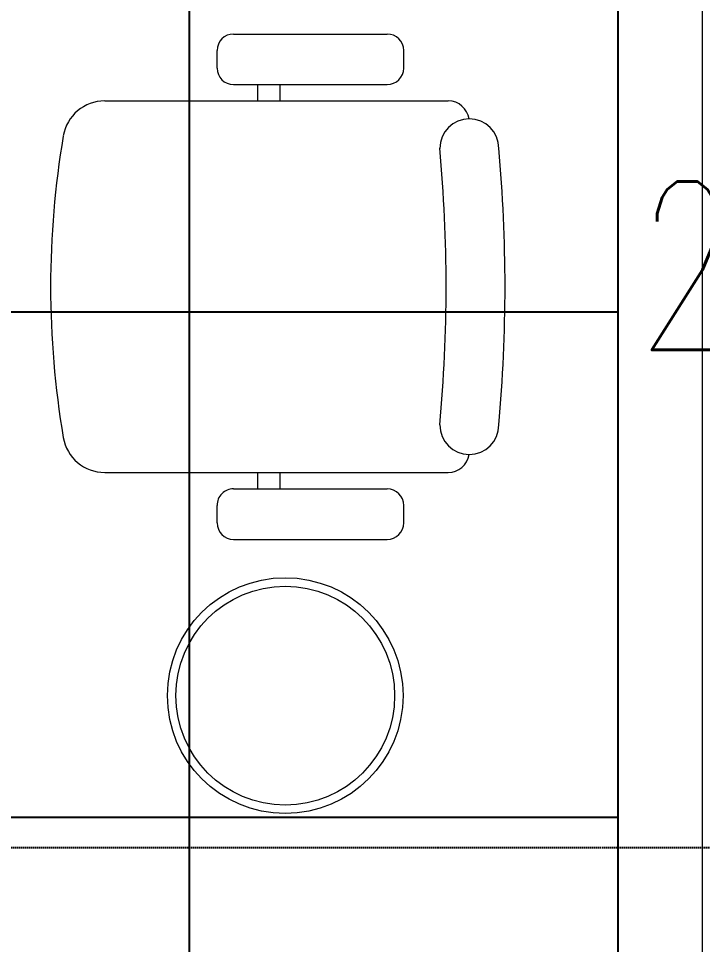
# Model space of a CAD drawing. Extents: x -178977 to 231842, y -29287 to 19916.
# Drawn here: x 12393 to 13206, y 6759 to 7858 of the extents above; entities that cross this region are included whole.
import ezdxf
from ezdxf.enums import TextEntityAlignment as Align

# ---------------------------------------------------------------- set-up
doc = ezdxf.new("R2010")
doc.units = 0
doc.header["$LTSCALE"] = 0.25
doc.linetypes.add('DASHDOT', pattern=[25.4, 12.7, -6.35, 0, -6.35])
doc.linetypes.add('HIDDEN', pattern=[9.525, 6.35, -3.175])
for name, color, linetype in [('01-First Floor-FUR$0$FALSE CEILING', 251, 'Continuous'), ('E-POWR-IDEN', 101, 'Continuous'), ('e-powr-swch @ 100', 191, 'Continuous')]:
    doc.layers.add(name, color=color, linetype=linetype)
for name, color, linetype, lineweight in [('01-First Floor-FUR$0$LOADING', 253, 'Continuous', 5), ('01-First Floor-FUR$0$NEW Wall', 166, 'Continuous', 5), ('01-First Floor-FUR$0$Walls', 251, 'Continuous', 5), ('E-LITE-CLNG-CNDT', 6, 'DASHDOT', 35), ('E-POWR-CIRC-NUMB', 6, 'Continuous', 25), ('E-POWR-CTRL-NUMB', 6, 'Continuous', 25), ('E-POWR-FLOR-CNDT', 6, 'HIDDEN', 25)]:
    doc.layers.add(name, color=color, linetype=linetype, lineweight=lineweight)
doc.styles.add('DC_SIMPLEX', font='SIMPLEX.shx', dxfattribs={"width": 0.7})

# ---------------------------------------------------------------- blocks, each defined once
blk = doc.blocks.new('01-First Floor-FUR$0$WM00001-P')
at = {"layer": '01-First Floor-FUR$0$LOADING'}
for radius in [0.14, 0.13]:
    blk.add_circle((0, 0), radius, dxfattribs=at)
blk = doc.blocks.new('*X288')
at = {"color": 0}
for p, q in [((5, 3), (5, 3)), ((5, 3), (5, 3)), ((5, 3), (5, 3)), ((5, 3), (5, 3)), ((5, 3), (5, 3)), ((5, 3), (5, 3)), ((5, 3), (5, 3)), ((5, 3), (5, 3)), ((5, 3), (5, 3)), ((5, 3), (5, 3)), ((5, 3), (5, 3)), ((5, 3), (5, 3)), ((5, 3), (5, 3)), ((5, 3), (5, 3)), ((5, 3), (5, 3)), ((5, 3), (5, 3)), ((5, 3), (5, 3)), ((5, 3), (5, 3)), ((5, 3), (5, 3)), ((5, 3), (5, 3)), ((5, 3), (5, 3)), ((5, 3), (5, 3)), ((5, 3), (5, 3)), ((5, 3), (5, 3)), ((5, 3), (5, 3)), ((5, 3), (5, 3)), ((5, 3), (5, 3)), ((5, 3), (5, 3)), ((5, 3), (5, 3)), ((5, 3), (5, 3)), ((5, 3), (5, 3)), ((5, 3), (5, 3)), ((5, 3), (5, 3)), ((5, 3), (5, 3)), ((5, 3), (5, 3)), ((5, 3), (5, 3)), ((5, 3), (5, 3)), ((5, 3), (5, 3)), ((5, 3), (5, 3)), ((5, 3), (5, 3)), ((5, 3), (5, 3)), ((5, 3), (5, 3)), ((5, 3), (5, 3)), ((5, 3), (5, 3)), ((5, 3), (5, 3)), ((5, 3), (5, 3)), ((5, 3), (5, 3)), ((5, 3), (5, 3)), ((5, 3), (5, 3)), ((5, 3), (5, 3)), ((5, 3), (5, 3)), ((5, 3), (5, 3)), ((5, 3), (5, 3)), ((5, 3), (5, 3)), ((5, 3), (5, 3)), ((5, 3), (5, 3)), ((5, 3), (5, 3)), ((5, 3), (5, 3)), ((5, 3), (5, 3)), ((5, 3), (5, 3)), ((5, 3), (5, 3)), ((5, 3), (5, 3)), ((5, 3), (5, 3)), ((5, 3), (5, 3)), ((5, 3), (5, 3)), ((5, 3), (5, 3)), ((6, 3), (5, 3)), ((5, 3), (5, 3)), ((6, 3), (5, 3)), ((5, 3), (5, 3)), ((6, 3), (5, 3)), ((5, 3), (5, 3)), ((6, 3), (5, 3)), ((5, 3), (5, 3)), ((5, 3), (5, 3)), ((5, 3), (5, 3)), ((5, 3), (5, 3)), ((5, 3), (5, 3)), ((5, 3), (5, 3)), ((5, 3), (5, 3)), ((5, 3), (5, 3)), ((5, 3), (5, 3)), ((5, 3), (5, 3)), ((5, 3), (5, 3)), ((5, 3), (5, 3)), ((5, 3), (5, 3)), ((5, 3), (5, 3)), ((5, 3), (5, 3)), ((5, 3), (5, 3)), ((5, 3), (5, 3)), ((5, 3), (5, 3)), ((5, 3), (5, 3)), ((5, 3), (5, 3)), ((5, 3), (5, 3)), ((5, 3), (5, 3)), ((5, 3), (5, 3)), ((6, 3), (6, 3)), ((6, 3), (6, 3)), ((6, 3), (6, 3)), ((6, 3), (6, 3)), ((6, 3), (6, 3)), ((6, 3), (6, 3)), ((6, 3), (6, 3)), ((6, 3), (6, 3)), ((6, 3), (6, 3)), ((6, 3), (6, 3)), ((6, 3), (6, 3)), ((6, 3), (6, 3)), ((6, 3), (6, 3)), ((6, 3), (6, 3)), ((6, 3), (6, 3)), ((6, 3), (6, 3)), ((6, 3), (6, 3)), ((6, 3), (6, 3)), ((6, 3), (6, 3)), ((6, 3), (6, 3)), ((6, 3), (6, 3)), ((6, 3), (6, 3)), ((6, 3), (6, 3)), ((6, 3), (6, 3)), ((6, 3), (6, 3)), ((6, 3), (6, 3)), ((6, 3), (6, 3)), ((6, 3), (6, 3)), ((6, 3), (6, 3)), ((6, 3), (6, 3)), ((6, 3), (6, 3)), ((6, 3), (6, 3)), ((6, 3), (6, 3)), ((6, 3), (6, 3)), ((6, 3), (6, 3)), ((6, 3), (6, 3)), ((6, 3), (6, 3)), ((6, 3), (6, 3)), ((6, 3), (6, 3)), ((6, 3), (6, 3)), ((6, 3), (6, 3)), ((6, 3), (6, 3)), ((6, 3), (6, 3)), ((6, 3), (6, 3)), ((6, 3), (6, 3)), ((6, 3), (6, 3)), ((6, 3), (6, 3)), ((6, 3), (6, 3)), ((6, 3), (6, 3)), ((6, 3), (6, 3)), ((6, 3), (6, 3)), ((6, 3), (6, 3)), ((6, 3), (6, 3)), ((6, 3), (6, 3)), ((6, 3), (6, 3)), ((6, 3), (6, 3)), ((6, 3), (6, 3)), ((6, 3), (6, 3)), ((6, 3), (6, 3)), ((6, 3), (6, 3)), ((6, 3), (6, 3)), ((6, 3), (6, 3)), ((6, 3), (6, 3)), ((6, 3), (6, 3)), ((6, 3), (6, 3)), ((6, 3), (6, 3)), ((6, 3), (6, 3)), ((6, 3), (6, 3)), ((6, 3), (6, 3)), ((6, 3), (6, 3)), ((6, 3), (6, 3)), ((6, 3), (6, 3)), ((6, 3), (6, 3)), ((6, 3), (6, 3)), ((6, 3), (6, 3)), ((6, 3), (6, 3)), ((6, 3), (6, 3)), ((6, 3), (6, 3)), ((6, 3), (6, 3)), ((6, 3), (6, 3)), ((6, 3), (6, 3)), ((6, 3), (6, 3)), ((6, 3), (6, 3)), ((6, 3), (6, 3)), ((6, 3), (6, 3)), ((6, 3), (6, 3)), ((6, 3), (6, 3)), ((6, 3), (6, 3)), ((6, 3), (6, 3)), ((6, 3), (6, 3)), ((6, 3), (6, 3)), ((6, 3), (6, 3)), ((6, 3), (6, 3)), ((6, 3), (6, 3)), ((6, 3), (6, 3)), ((6, 3), (6, 3)), ((6, 3), (6, 3)), ((6, 3), (6, 3)), ((6, 3), (6, 3)), ((6, 3), (6, 3)), ((6, 3), (6, 3)), ((6, 3), (6, 3)), ((6, 3), (6, 3)), ((6, 3), (6, 3)), ((6, 3), (6, 3)), ((6, 3), (6, 3)), ((6, 3), (6, 3)), ((6, 3), (6, 3)), ((6, 3), (6, 3)), ((6, 3), (6, 3)), ((6, 3), (6, 3)), ((6, 3), (6, 3)), ((6, 3), (6, 3)), ((6, 3), (6, 3)), ((6, 3), (6, 3)), ((6, 3), (6, 3)), ((6, 3), (6, 3)), ((6, 3), (6, 3)), ((6, 3), (6, 3)), ((6, 3), (6, 3)), ((6, 3), (6, 3)), ((6, 3), (6, 3)), ((6, 3), (6, 3)), ((6, 3), (6, 3)), ((6, 3), (6, 3)), ((6, 3), (6, 3)), ((6, 3), (6, 3)), ((6, 3), (6, 3)), ((6, 3), (6, 3)), ((6, 3), (6, 3)), ((6, 3), (6, 3)), ((6, 3), (6, 3)), ((6, 3), (6, 3)), ((6, 3), (6, 3)), ((6, 3), (6, 3)), ((6, 3), (6, 3)), ((6, 3), (6, 3)), ((6, 3), (6, 3)), ((6, 3), (6, 3)), ((6, 3), (6, 3)), ((6, 3), (6, 3)), ((6, 3), (6, 3)), ((6, 3), (6, 3)), ((6, 3), (6, 3)), ((6, 3), (6, 3)), ((6, 3), (6, 3)), ((6, 3), (6, 3)), ((6, 3), (6, 3)), ((6, 3), (6, 3)), ((6, 3), (6, 3)), ((6, 3), (6, 3)), ((6, 3), (6, 3)), ((6, 3), (6, 3)), ((6, 3), (6, 3)), ((6, 3), (6, 3)), ((6, 3), (6, 3)), ((6, 3), (6, 3)), ((6, 3), (6, 3)), ((6, 3), (6, 3)), ((6, 3), (6, 3)), ((6, 3), (6, 3)), ((6, 3), (6, 3)), ((6, 3), (6, 3)), ((6, 3), (6, 3)), ((6, 3), (6, 3)), ((6, 3), (6, 3)), ((6, 3), (6, 3)), ((6, 3), (6, 3)), ((6, 3), (6, 3)), ((6, 3), (6, 3)), ((6, 3), (6, 3)), ((6, 3), (6, 3)), ((6, 3), (6, 3)), ((6, 3), (6, 3)), ((6, 3), (6, 3)), ((6, 3), (6, 3)), ((6, 3), (6, 3)), ((6, 3), (6, 3)), ((6, 3), (6, 3)), ((6, 3), (6, 3)), ((6, 3), (6, 3)), ((6, 3), (6, 3)), ((6, 3), (6, 3)), ((6, 3), (6, 3)), ((6, 3), (6, 3)), ((6, 3), (6, 3)), ((6, 3), (6, 3)), ((6, 3), (6, 3)), ((6, 3), (6, 3)), ((6, 3), (6, 3)), ((6, 3), (6, 3)), ((6, 3), (6, 3)), ((6, 3), (6, 3)), ((6, 3), (6, 3)), ((6, 3), (6, 3)), ((6, 3), (6, 3)), ((6, 3), (6, 3)), ((6, 3), (6, 3)), ((6, 3), (6, 3)), ((6, 3), (6, 3)), ((6, 3), (6, 3)), ((6, 3), (6, 3)), ((6, 3), (6, 3)), ((6, 3), (6, 3)), ((6, 3), (5, 3)), ((6, 3), (5, 3)), ((6, 3), (5, 3)), ((6, 3), (5, 3)), ((6, 3), (5, 3)), ((6, 3), (6, 3)), ((6, 3), (6, 3)), ((6, 3), (6, 3)), ((6, 3), (6, 3)), ((6, 3), (6, 3)), ((6, 3), (6, 3)), ((6, 3), (6, 3)), ((6, 3), (6, 3)), ((6, 3), (6, 3)), ((6, 3), (6, 3)), ((6, 3), (6, 3)), ((6, 3), (6, 3)), ((6, 3), (6, 3)), ((6, 3), (6, 3)), ((6, 3), (6, 3)), ((6, 3), (6, 3)), ((6, 3), (6, 3)), ((6, 3), (6, 3)), ((6, 3), (6, 3)), ((6, 3), (6, 3)), ((6, 3), (6, 3)), ((6, 3), (6, 3)), ((6, 3), (6, 3)), ((6, 3), (6, 3)), ((6, 3), (6, 3)), ((6, 3), (6, 3)), ((6, 3), (6, 3)), ((6, 3), (6, 3)), ((6, 3), (6, 3)), ((6, 3), (6, 3)), ((6, 3), (6, 3)), ((6, 3), (6, 3)), ((6, 3), (6, 3)), ((6, 3), (6, 3)), ((6, 3), (6, 3)), ((6, 3), (6, 3)), ((6, 3), (6, 3)), ((6, 3), (6, 3)), ((6, 3), (6, 3)), ((6, 3), (6, 3)), ((6, 3), (6, 3)), ((6, 3), (6, 3)), ((6, 3), (6, 3)), ((6, 3), (6, 3)), ((6, 3), (6, 3)), ((6, 3), (6, 3)), ((6, 3), (6, 3)), ((6, 3), (6, 3)), ((6, 3), (6, 3)), ((6, 3), (6, 3)), ((6, 3), (6, 3)), ((6, 3), (6, 3)), ((6, 3), (6, 3)), ((6, 3), (6, 3)), ((6, 3), (6, 3)), ((6, 3), (6, 3)), ((6, 3), (6, 3)), ((6, 3), (6, 3)), ((6, 3), (6, 3)), ((6, 3), (6, 3)), ((6, 3), (6, 3)), ((6, 3), (6, 3)), ((6, 3), (6, 3)), ((6, 3), (6, 3)), ((6, 3), (6, 3)), ((6, 3), (6, 3)), ((6, 3), (6, 3)), ((6, 3), (6, 3)), ((6, 3), (6, 3)), ((6, 3), (6, 3)), ((6, 3), (6, 3)), ((6, 3), (6, 3)), ((6, 3), (6, 3)), ((6, 3), (6, 3)), ((6, 3), (6, 3)), ((6, 3), (6, 3)), ((6, 3), (6, 3)), ((6, 3), (6, 3)), ((6, 3), (6, 3)), ((6, 3), (6, 3)), ((6, 3), (6, 3)), ((6, 3), (6, 3)), ((6, 3), (6, 3)), ((6, 3), (6, 3)), ((6, 3), (6, 3)), ((6, 3), (6, 3)), ((6, 3), (6, 3)), ((6, 3), (6, 3)), ((6, 3), (6, 3)), ((6, 3), (6, 3)), ((6, 3), (6, 3)), ((6, 3), (6, 3)), ((6, 3), (6, 3)), ((6, 3), (6, 3)), ((6, 3), (6, 3)), ((6, 3), (6, 3)), ((6, 3), (6, 3)), ((6, 3), (6, 3)), ((6, 3), (6, 3)), ((6, 3), (6, 3)), ((6, 3), (6, 3)), ((6, 3), (6, 3)), ((6, 3), (6, 3)), ((6, 3), (6, 3)), ((6, 3), (6, 3)), ((6, 3), (6, 3)), ((6, 3), (6, 3)), ((6, 3), (6, 3)), ((6, 3), (6, 3)), ((6, 3), (6, 3)), ((6, 3), (6, 3)), ((6, 3), (6, 3)), ((6, 3), (6, 3)), ((6, 3), (6, 3)), ((6, 3), (6, 3)), ((6, 3), (6, 3)), ((6, 3), (6, 3)), ((6, 3), (6, 3)), ((6, 3), (6, 3)), ((6, 3), (6, 3)), ((6, 3), (6, 3)), ((6, 3), (6, 3)), ((6, 3), (6, 3)), ((6, 3), (6, 3)), ((6, 3), (6, 3)), ((6, 3), (6, 3)), ((6, 3), (6, 3)), ((6, 3), (6, 3)), ((6, 3), (6, 3)), ((6, 3), (6, 3)), ((6, 3), (6, 3)), ((6, 3), (6, 3)), ((6, 3), (6, 3)), ((6, 3), (6, 3)), ((6, 3), (6, 3)), ((6, 3), (6, 3)), ((6, 3), (6, 3)), ((6, 3), (6, 3)), ((6, 3), (6, 3)), ((6, 3), (6, 3)), ((6, 3), (6, 3)), ((6, 3), (6, 3)), ((6, 3), (6, 3)), ((6, 3), (6, 3)), ((6, 3), (6, 3)), ((6, 3), (6, 3)), ((6, 3), (6, 3)), ((6, 3), (6, 3)), ((6, 3), (6, 3)), ((6, 3), (6, 3)), ((6, 3), (6, 3)), ((6, 3), (6, 3)), ((6, 3), (6, 3)), ((6, 3), (6, 3)), ((6, 3), (6, 3)), ((6, 3), (6, 3)), ((6, 3), (6, 3)), ((6, 3), (6, 3)), ((6, 3), (6, 3)), ((6, 3), (6, 3)), ((6, 3), (6, 3)), ((6, 3), (6, 3)), ((6, 3), (6, 3)), ((6, 3), (6, 3)), ((6, 3), (6, 3)), ((6, 3), (6, 3)), ((6, 3), (6, 3)), ((6, 3), (6, 3)), ((6, 3), (6, 3)), ((6, 3), (6, 3)), ((6, 3), (6, 3)), ((6, 3), (6, 3)), ((6, 3), (6, 3)), ((6, 3), (6, 3)), ((6, 3), (6, 3)), ((6, 3), (6, 3)), ((6, 3), (6, 3)), ((6, 3), (6, 3)), ((6, 3), (6, 3)), ((6, 3), (6, 3)), ((6, 3), (6, 3)), ((6, 3), (6, 3)), ((6, 3), (6, 3)), ((6, 3), (6, 3)), ((6, 3), (6, 3)), ((6, 3), (6, 3)), ((6, 3), (6, 3)), ((6, 3), (6, 3)), ((6, 3), (6, 3)), ((6, 3), (6, 3)), ((6, 3), (6, 3)), ((6, 3), (6, 3)), ((6, 3), (6, 3)), ((6, 3), (6, 3)), ((6, 3), (6, 3)), ((6, 3), (6, 3)), ((6, 3), (6, 3)), ((6, 3), (6, 3)), ((6, 3), (6, 3)), ((6, 3), (6, 3)), ((6, 3), (6, 3)), ((6, 3), (6, 3)), ((6, 3), (6, 3)), ((6, 3), (6, 3)), ((6, 3), (6, 3)), ((6, 3), (6, 3)), ((6, 3), (6, 3)), ((6, 3), (6, 3)), ((6, 3), (6, 3)), ((6, 3), (6, 3)), ((6, 3), (6, 3)), ((6, 3), (6, 3)), ((6, 3), (6, 3)), ((6, 3), (6, 3)), ((6, 3), (6, 3)), ((6, 3), (6, 3)), ((6, 3), (6, 3)), ((6, 3), (6, 3)), ((6, 3), (6, 3)), ((6, 3), (6, 3)), ((6, 3), (6, 3)), ((6, 3), (6, 3)), ((6, 3), (6, 3)), ((6, 3), (6, 3)), ((6, 3), (6, 3)), ((6, 3), (6, 3)), ((6, 3), (6, 3)), ((6, 3), (6, 3)), ((6, 3), (6, 3)), ((6, 3), (6, 3)), ((6, 3), (6, 3)), ((6, 3), (6, 3)), ((6, 3), (6, 3)), ((6, 3), (6, 3)), ((6, 3), (6, 3)), ((6, 3), (6, 3)), ((6, 3), (6, 3)), ((6, 3), (6, 3)), ((6, 3), (6, 3)), ((6, 3), (6, 3)), ((6, 3), (6, 3)), ((6, 3), (6, 3)), ((6, 3), (6, 3)), ((6, 3), (6, 3)), ((6, 3), (6, 3)), ((6, 3), (6, 3)), ((6, 3), (6, 3)), ((6, 3), (6, 3)), ((6, 3), (6, 3)), ((6, 3), (6, 3)), ((6, 3), (6, 3)), ((6, 3), (6, 3)), ((6, 3), (6, 3)), ((6, 3), (6, 3)), ((6, 3), (6, 3)), ((6, 3), (6, 3)), ((6, 3), (6, 3)), ((6, 3), (6, 3)), ((6, 3), (6, 3)), ((6, 3), (6, 3)), ((6, 3), (6, 3)), ((6, 3), (6, 3)), ((6, 3), (6, 3)), ((6, 3), (6, 3)), ((6, 3), (6, 3)), ((6, 3), (6, 3)), ((6, 3), (6, 3)), ((6, 3), (6, 3)), ((6, 3), (6, 3)), ((6, 3), (6, 3)), ((6, 3), (6, 3)), ((6, 3), (6, 3)), ((6, 3), (6, 3)), ((6, 3), (6, 3)), ((6, 3), (6, 3)), ((6, 3), (6, 3)), ((6, 3), (6, 3)), ((6, 3), (6, 3)), ((6, 3), (6, 3)), ((6, 3), (6, 3)), ((6, 3), (6, 3)), ((6, 3), (6, 3)), ((6, 3), (6, 3)), ((6, 3), (6, 3)), ((6, 3), (6, 3)), ((6, 3), (6, 3)), ((6, 3), (6, 3)), ((6, 3), (6, 3)), ((6, 3), (6, 3)), ((6, 3), (6, 3)), ((6, 3), (6, 3)), ((6, 3), (6, 3)), ((6, 3), (6, 3)), ((6, 3), (6, 3)), ((6, 3), (6, 3)), ((6, 3), (6, 3)), ((6, 3), (6, 3)), ((6, 3), (6, 3)), ((6, 3), (6, 3)), ((6, 3), (6, 3)), ((6, 3), (6, 3)), ((6, 3), (6, 3)), ((6, 3), (6, 3)), ((6, 3), (6, 3)), ((6, 3), (6, 3)), ((6, 3), (6, 3)), ((6, 3), (6, 3)), ((6, 3), (6, 3)), ((6, 3), (6, 3)), ((6, 3), (6, 3)), ((6, 3), (6, 3)), ((6, 3), (6, 3)), ((6, 3), (6, 3)), ((6, 3), (6, 3)), ((6, 3), (6, 3)), ((6, 3), (6, 3)), ((6, 3), (6, 3))]:
    blk.add_line(p, q, dxfattribs=at)
blk = doc.blocks.new('*X289')
at = {"color": 0}
for p, q in [((13, 1), (13, 1)), ((13, 1), (13, 1)), ((13, 1), (13, 1)), ((13, 1), (13, 1)), ((13, 1), (13, 1)), ((13, 1), (13, 1)), ((13, 1), (13, 1)), ((13, 1), (13, 1)), ((13, 1), (13, 1)), ((13, 1), (13, 1)), ((13, 1), (13, 1)), ((13, 1), (13, 1)), ((13, 1), (13, 1)), ((13, 1), (13, 1)), ((13, 1), (13, 1)), ((13, 1), (14, 1)), ((13, 1), (14, 1)), ((13, 1), (14, 1)), ((13, 1), (13, 1)), ((13, 1), (13, 1)), ((13, 1), (13, 1)), ((13, 1), (13, 1)), ((13, 1), (13, 1)), ((13, 1), (13, 1)), ((13, 1), (13, 1)), ((13, 1), (13, 1)), ((13, 1), (13, 1)), ((13, 1), (13, 1)), ((13, 1), (13, 1)), ((13, 1), (13, 1)), ((13, 1), (13, 1)), ((13, 1), (13, 1)), ((13, 1), (13, 1)), ((13, 1), (13, 1)), ((13, 1), (13, 1)), ((13, 1), (13, 1)), ((13, 1), (13, 1)), ((13, 1), (13, 1)), ((13, 1), (13, 1)), ((13, 1), (13, 1)), ((13, 1), (13, 1)), ((13, 1), (13, 1)), ((13, 1), (13, 1)), ((13, 1), (13, 1)), ((13, 1), (13, 1)), ((13, 1), (13, 1)), ((13, 1), (13, 1)), ((13, 1), (13, 1)), ((13, 1), (13, 1)), ((13, 1), (13, 1)), ((13, 1), (13, 1)), ((13, 1), (13, 1)), ((13, 1), (13, 1)), ((13, 1), (13, 1)), ((13, 1), (13, 1)), ((13, 1), (13, 1)), ((13, 1), (13, 1)), ((13, 1), (13, 1)), ((13, 1), (13, 1)), ((13, 1), (13, 1)), ((13, 1), (13, 1)), ((13, 1), (13, 1)), ((13, 1), (13, 1)), ((13, 1), (13, 1)), ((13, 1), (13, 1)), ((13, 1), (13, 1)), ((13, 1), (13, 1)), ((13, 1), (13, 1)), ((13, 1), (13, 1)), ((13, 1), (13, 1)), ((13, 1), (13, 1)), ((13, 1), (13, 1)), ((13, 1), (13, 1)), ((13, 1), (13, 1)), ((13, 1), (13, 1)), ((13, 1), (13, 1)), ((13, 1), (13, 1)), ((13, 1), (13, 1)), ((13, 1), (13, 1)), ((13, 1), (13, 1)), ((13, 1), (13, 1)), ((13, 1), (13, 1)), ((13, 1), (13, 1)), ((13, 1), (13, 1)), ((13, 1), (13, 1)), ((13, 1), (13, 1)), ((13, 1), (13, 1)), ((13, 1), (13, 1)), ((13, 1), (13, 1)), ((13, 1), (13, 1)), ((13, 1), (13, 1)), ((13, 1), (13, 1)), ((13, 1), (13, 1)), ((13, 1), (13, 1)), ((13, 1), (13, 1)), ((13, 1), (13, 1)), ((13, 1), (13, 1)), ((13, 1), (13, 1)), ((13, 1), (13, 1)), ((13, 1), (13, 1)), ((13, 1), (13, 1)), ((13, 1), (13, 1)), ((13, 1), (13, 1)), ((13, 1), (13, 1)), ((13, 1), (13, 1)), ((13, 1), (13, 1)), ((13, 1), (13, 1)), ((13, 1), (13, 1)), ((13, 1), (13, 1)), ((13, 1), (13, 1)), ((13, 1), (13, 1)), ((13, 1), (13, 1)), ((13, 1), (13, 1)), ((13, 1), (13, 1)), ((13, 1), (13, 1)), ((13, 1), (13, 1)), ((13, 1), (13, 1)), ((13, 1), (13, 1)), ((13, 1), (13, 1)), ((13, 1), (13, 1)), ((13, 1), (13, 1)), ((13, 1), (13, 1)), ((13, 1), (13, 1)), ((13, 1), (14, 1)), ((13, 0), (13, 0)), ((13, 0), (13, 0)), ((13, 0), (13, 0)), ((13, 0), (13, 0)), ((13, 0), (13, 0)), ((13, 0), (13, 0)), ((13, 0), (13, 0)), ((13, 0), (13, 0)), ((13, 0), (13, 0)), ((13, 0), (13, 0)), ((13, 0), (13, 0)), ((13, 0), (13, 0)), ((13, 0), (13, 0)), ((13, 0), (13, 0)), ((13, 0), (13, 0)), ((13, 0), (13, 0)), ((13, 0), (13, 0)), ((13, 0), (13, 0)), ((13, 0), (13, 0)), ((13, 0), (13, 0)), ((13, 0), (13, 0)), ((13, 0), (13, 0)), ((13, 0), (13, 0)), ((13, 0), (13, 0)), ((13, 0), (13, 0)), ((13, 0), (13, 0)), ((13, 0), (13, 0)), ((13, 0), (13, 0)), ((13, 0), (13, 0)), ((13, 0), (13, 0)), ((13, 0), (13, 0)), ((13, 0), (13, 0)), ((13, 0), (13, 0)), ((13, 0), (13, 0)), ((13, 0), (13, 0)), ((13, 0), (13, 0)), ((13, 0), (13, 0)), ((13, 0), (13, 0)), ((13, 0), (13, 0)), ((13, 0), (13, 0)), ((13, 0), (13, 0)), ((13, 0), (13, 0)), ((13, 0), (13, 0)), ((13, 0), (13, 0)), ((13, 0), (13, 0)), ((13, 0), (13, 0)), ((13, 0), (13, 0)), ((13, 0), (13, 0)), ((13, 0), (14, 0)), ((13, 0), (14, 0)), ((13, 0), (13, 0)), ((13, 0), (14, 0)), ((14, 1), (14, 1)), ((14, 1), (14, 1)), ((14, 1), (14, 1)), ((14, 1), (14, 1)), ((14, 1), (14, 1)), ((14, 1), (14, 1)), ((14, 1), (14, 1)), ((14, 1), (14, 1)), ((14, 1), (14, 1)), ((14, 1), (14, 1)), ((14, 1), (14, 1)), ((14, 1), (14, 1)), ((14, 1), (14, 1)), ((14, 1), (14, 1)), ((14, 1), (14, 1)), ((14, 1), (14, 1)), ((14, 1), (14, 1)), ((14, 1), (14, 1)), ((14, 1), (14, 1)), ((14, 1), (14, 1)), ((14, 1), (14, 1)), ((14, 1), (14, 1)), ((14, 1), (14, 1)), ((14, 1), (14, 1)), ((14, 1), (14, 1)), ((14, 1), (14, 1)), ((14, 1), (14, 1)), ((14, 1), (14, 1)), ((14, 1), (14, 1)), ((14, 1), (14, 1)), ((14, 1), (14, 1)), ((14, 1), (14, 1)), ((14, 1), (14, 1)), ((14, 1), (14, 1)), ((14, 1), (14, 1)), ((14, 1), (14, 1)), ((14, 1), (14, 1)), ((14, 1), (14, 1)), ((14, 1), (14, 1)), ((14, 1), (14, 1)), ((14, 1), (14, 1)), ((14, 1), (14, 1)), ((14, 1), (14, 1)), ((14, 1), (14, 1)), ((14, 1), (14, 1)), ((14, 1), (14, 1)), ((14, 1), (14, 1)), ((14, 1), (14, 1)), ((14, 1), (14, 1)), ((14, 1), (14, 1)), ((14, 1), (14, 1)), ((14, 1), (14, 1)), ((14, 1), (14, 1)), ((14, 1), (14, 1)), ((14, 1), (14, 1)), ((14, 1), (14, 1)), ((14, 1), (14, 1)), ((14, 1), (14, 1)), ((14, 1), (14, 1)), ((14, 1), (14, 1)), ((14, 1), (14, 1)), ((14, 1), (14, 1)), ((14, 1), (14, 1)), ((14, 1), (14, 1)), ((14, 1), (14, 1)), ((14, 1), (14, 1)), ((14, 1), (14, 1)), ((14, 1), (14, 1)), ((14, 1), (14, 1)), ((14, 1), (14, 1)), ((14, 1), (14, 1)), ((14, 1), (14, 1)), ((14, 1), (14, 1)), ((14, 1), (14, 1)), ((14, 1), (14, 1)), ((14, 1), (14, 1)), ((14, 1), (14, 1)), ((14, 1), (14, 1)), ((14, 1), (14, 1)), ((14, 1), (14, 1)), ((14, 1), (14, 1)), ((14, 1), (14, 1)), ((14, 1), (14, 1)), ((14, 1), (14, 1)), ((14, 1), (14, 1)), ((14, 1), (14, 1)), ((14, 1), (14, 1)), ((14, 1), (14, 1)), ((14, 1), (14, 1)), ((14, 1), (14, 1)), ((14, 1), (14, 1)), ((14, 1), (14, 1)), ((14, 1), (14, 1)), ((14, 1), (14, 1)), ((14, 0), (14, 0)), ((14, 0), (14, 0)), ((14, 0), (14, 0)), ((14, 0), (14, 0)), ((14, 0), (14, 0)), ((14, 0), (14, 0)), ((14, 0), (14, 0)), ((14, 0), (14, 0)), ((14, 0), (14, 0)), ((14, 0), (14, 0)), ((14, 0), (14, 0)), ((14, 0), (14, 0)), ((14, 0), (14, 0)), ((14, 0), (14, 0)), ((14, 0), (14, 0)), ((14, 0), (14, 0)), ((14, 0), (14, 0)), ((14, 0), (14, 0)), ((14, 0), (14, 0)), ((14, 0), (14, 0)), ((14, 0), (14, 0)), ((14, 0), (14, 0)), ((14, 0), (14, 0)), ((14, 0), (14, 0)), ((14, 0), (14, 0)), ((14, 0), (14, 0)), ((14, 0), (14, 0)), ((14, 0), (14, 0)), ((14, 0), (14, 0)), ((14, 0), (14, 0)), ((14, 0), (14, 0)), ((14, 0), (14, 0)), ((14, 0), (14, 0)), ((14, 0), (14, 0)), ((14, 0), (14, 0)), ((14, 0), (14, 0)), ((14, 0), (14, 0)), ((14, 0), (14, 0)), ((14, 0), (14, 0)), ((14, 0), (14, 0)), ((14, 0), (14, 0)), ((14, 0), (14, 0)), ((14, 0), (14, 0)), ((14, 0), (14, 0)), ((14, 0), (14, 0)), ((14, 0), (14, 0)), ((14, 0), (14, 0)), ((14, 0), (14, 0)), ((13, 0), (13, 0)), ((13, 0), (14, 0)), ((13, 0), (13, 0)), ((13, 0), (14, 0)), ((13, 0), (13, 0)), ((13, 0), (14, 0)), ((13, 0), (13, 0)), ((13, 0), (13, 0)), ((13, 0), (13, 0)), ((13, 0), (13, 0)), ((13, 0), (14, 0)), ((13, 0), (13, 0)), ((13, 0), (14, 0)), ((13, 0), (13, 0)), ((13, 0), (14, 0)), ((13, 0), (13, 0)), ((13, 0), (14, 0)), ((13, 0), (13, 0)), ((13, 0), (14, 0)), ((13, 0), (13, 0)), ((13, 0), (14, 0)), ((13, 0), (13, 0)), ((13, 0), (14, 0)), ((13, 0), (13, 0)), ((13, 0), (13, 0)), ((13, 0), (13, 0)), ((13, 0), (14, 0)), ((13, 0), (13, 0)), ((13, 0), (14, 0)), ((13, 0), (13, 0)), ((13, 0), (14, 0)), ((13, 0), (13, 0)), ((13, 0), (14, 0)), ((13, 0), (13, 0)), ((13, 0), (13, 0)), ((13, 0), (13, 0)), ((13, 0), (13, 0)), ((13, 0), (13, 0)), ((13, 0), (13, 0)), ((13, 0), (13, 0)), ((13, 0), (13, 0)), ((13, 0), (13, 0)), ((13, 0), (13, 0)), ((13, 0), (13, 0)), ((13, 0), (13, 0)), ((13, 0), (13, 0)), ((13, 0), (13, 0)), ((13, 0), (13, 0)), ((13, 0), (13, 0)), ((13, 0), (13, 0)), ((13, 0), (13, 0)), ((13, 0), (13, 0)), ((13, 0), (13, 0)), ((13, 0), (13, 0)), ((13, 0), (13, 0)), ((13, 0), (13, 0)), ((13, 0), (13, 0)), ((13, 0), (13, 0)), ((13, 0), (13, 0)), ((13, 0), (13, 0)), ((13, 0), (13, 0)), ((13, 0), (13, 0)), ((13, 0), (13, 0)), ((13, 0), (13, 0)), ((13, -1), (13, -1)), ((13, -1), (13, -1)), ((13, -1), (13, -1)), ((13, -1), (13, -1)), ((13, -1), (13, -1)), ((13, -1), (14, -1)), ((13, -1), (13, -1)), ((14, 0), (14, 0)), ((14, 0), (14, 0)), ((14, 0), (14, 0)), ((14, 0), (14, 0)), ((14, 0), (14, 0)), ((14, 0), (14, 0)), ((14, 0), (14, 0)), ((14, 0), (14, 0)), ((14, 0), (14, 0)), ((14, 0), (14, 0)), ((14, 0), (14, 0)), ((14, 0), (14, 0)), ((14, 0), (14, 0)), ((14, 0), (14, 0)), ((14, 0), (14, 0)), ((13, 0), (14, 0)), ((14, 0), (14, 0)), ((14, 0), (14, 0)), ((14, 0), (14, 0)), ((14, 0), (14, 0)), ((14, 0), (14, 0)), ((14, 0), (14, 0)), ((14, 0), (14, 0)), ((14, 0), (14, 0)), ((14, 0), (14, 0)), ((14, 0), (14, 0)), ((14, 0), (14, 0)), ((14, 0), (14, 0)), ((14, 0), (14, 0)), ((14, 0), (14, 0)), ((14, 0), (14, 0)), ((14, 0), (14, 0)), ((14, 0), (14, 0)), ((14, 0), (14, 0)), ((14, 0), (14, 0)), ((14, 0), (14, 0)), ((14, 0), (14, 0)), ((14, 0), (14, 0)), ((14, 0), (14, 0)), ((14, 0), (14, 0)), ((14, 0), (14, 0)), ((14, 0), (14, 0)), ((14, 0), (14, 0)), ((14, 0), (14, 0)), ((14, 0), (14, 0)), ((14, 0), (14, 0)), ((14, 0), (14, 0)), ((14, 0), (14, 0)), ((14, 0), (14, 0)), ((14, 0), (14, 0)), ((14, -1), (14, -1)), ((14, -1), (14, -1)), ((14, -1), (14, -1)), ((14, -1), (14, -1)), ((14, -1), (14, -1))]:
    blk.add_line(p, q, dxfattribs=at)
blk = doc.blocks.new('01-First Floor-FUR$0$GF21018-P')
at = {"color": 0}
for p, q in [((-0.2207, 0.4756), (-0.2207, 0.0675)), ((0.2205, 0.4756), (0.2205, 0.0675)), ((-0.2806, 0.3422), (-0.2598, 0.3422)), ((0.2596, 0.3422), (0.2804, 0.3422)), ((-0.3002, 0.3226), (-0.3002, 0.14)), ((-0.2402, 0.3226), (-0.2402, 0.14)), ((0.24, 0.3226), (0.24, 0.14)), ((0.3, 0.3226), (0.3, 0.14)), ((-0.2402, 0.2937), (-0.2207, 0.2937)), ((0.2205, 0.2937), (0.24, 0.2937)), ((-0.2402, 0.2671), (-0.2207, 0.2671)), ((0.2205, 0.2671), (0.24, 0.2671)), ((-0.2806, 0.1204), (-0.2598, 0.1204)), ((0.2596, 0.1204), (0.2804, 0.1204))]:
    blk.add_line(p, q, dxfattribs=at)
for points in [[(0.24, 0.2937), (0.24, 0.2937), (0.24, 0.2937), (0.24, 0.2937), (0.24, 0.2937), (0.24, 0.2937), (0.24, 0.2937), (0.24, 0.2937), (0.24, 0.2937), (0.24, 0.2937), (0.24, 0.2937), (0.24, 0.2937), (0.24, 0.2937), (0.24, 0.2937), (0.24, 0.2937), (0.24, 0.2937), (0.24, 0.2937), (0.24, 0.2937), (0.24, 0.2937), (0.24, 0.2937), (0.24, 0.2937), (0.24, 0.2937), (0.24, 0.2937), (0.24, 0.2937), (0.24, 0.2937), (0.24, 0.2937), (0.24, 0.2937), (0.24, 0.2937), (0.24, 0.2937), (0.24, 0.2937), (0.24, 0.2937), (0.24, 0.2937), (0.24, 0.2937), (0.24, 0.2937), (0.24, 0.2937), (0.24, 0.2937), (0.24, 0.2937), (0.24, 0.2937), (0.24, 0.2937), (0.24, 0.2937), (0.24, 0.2937), (0.24, 0.2937), (0.24, 0.2937), (0.24, 0.2937), (0.24, 0.2937), (0.24, 0.2937), (0.24, 0.2937), (0.24, 0.2937), (0.24, 0.2937), (0.24, 0.2937), (0.24, 0.2937), (0.24, 0.2937), (0.24, 0.2937), (0.24, 0.2937), (0.24, 0.2937), (0.24, 0.2937), (0.24, 0.2937), (0.24, 0.2937), (0.24, 0.2937), (0.24, 0.2937), (0.24, 0.2937), (0.24, 0.2937), (0.24, 0.2937), (0.24, 0.2937), (0.24, 0.2937), (0.24, 0.2937), (0.24, 0.2937), (0.24, 0.2937), (0.24, 0.2937), (0.24, 0.2937), (0.24, 0.2937), (0.24, 0.2937), (0.24, 0.2937), (0.24, 0.2937), (0.24, 0.2937), (0.24, 0.2937), (0.24, 0.2937), (0.24, 0.2937), (0.24, 0.2937), (0.24, 0.2937), (0.24, 0.2937), (0.24, 0.2937), (0.24, 0.2937), (0.24, 0.2937), (0.24, 0.2937), (0.24, 0.2937), (0.24, 0.2937), (0.24, 0.2937), (0.24, 0.2937), (0.24, 0.2937), (0.24, 0.2937), (0.24, 0.2937), (0.24, 0.2937), (0.24, 0.2937), (0.24, 0.2937), (0.24, 0.2937), (0.24, 0.2937), (0.24, 0.2937), (0.24, 0.2937), (0.24, 0.2937), (0.24, 0.2937), (0.24, 0.2937), (0.24, 0.2937), (0.24, 0.2937), (0.24, 0.2937), (0.24, 0.2937), (0.24, 0.2937), (0.24, 0.2937), (0.24, 0.2937), (0.24, 0.2937), (0.24, 0.2937), (0.24, 0.2937), (0.24, 0.2937), (0.24, 0.2937), (0.24, 0.2937), (0.24, 0.2937), (0.24, 0.2937), (0.24, 0.2937), (0.24, 0.2937), (0.24, 0.2937), (0.24, 0.2937), (0.24, 0.2937), (0.24, 0.2937), (0.24, 0.2937), (0.24, 0.2937), (0.24, 0.2937), (0.24, 0.2937), (0.24, 0.2937), (0.24, 0.2937), (0.24, 0.2937), (0.24, 0.2937), (0.24, 0.2937), (0.24, 0.2937), (0.24, 0.2937), (0.24, 0.2937), (0.24, 0.2937), (0.24, 0.2937), (0.24, 0.2937), (0.24, 0.2937), (0.24, 0.2937), (0.24, 0.2937), (0.24, 0.2937), (0.24, 0.2937), (0.24, 0.2937), (0.24, 0.2937), (0.24, 0.2937), (0.24, 0.2937), (0.24, 0.2937), (0.24, 0.2937), (0.24, 0.2937), (0.24, 0.2937), (0.24, 0.2937), (0.24, 0.2937), (0.24, 0.2937), (0.24, 0.2937), (0.24, 0.2937), (0.24, 0.2937), (0.24, 0.2937), (0.24, 0.2937), (0.24, 0.2937), (0.24, 0.2937), (0.24, 0.2937), (0.24, 0.2937), (0.24, 0.2937), (0.24, 0.2937), (0.24, 0.2937), (0.24, 0.2937), (0.24, 0.2937), (0.24, 0.2937), (0.24, 0.2937), (0.24, 0.2937), (0.24, 0.2937), (0.24, 0.2937), (0.24, 0.2937), (0.24, 0.2937), (0.24, 0.2937), (0.24, 0.2937), (0.24, 0.2937), (0.24, 0.2937), (0.24, 0.2937), (0.24, 0.2937), (0.24, 0.2937), (0.24, 0.2937), (0.24, 0.2937), (0.24, 0.2937), (0.24, 0.2937), (0.24, 0.2937), (0.24, 0.2937), (0.24, 0.2937), (0.24, 0.2937), (0.24, 0.2937), (0.24, 0.2937), (0.24, 0.2937), (0.24, 0.2937), (0.24, 0.2937), (0.24, 0.2937), (0.24, 0.2937), (0.24, 0.2937), (0.24, 0.2937), (0.24, 0.2937), (0.24, 0.2937), (0.24, 0.2937), (0.24, 0.2937), (0.24, 0.2937), (0.24, 0.2937), (0.24, 0.2937), (0.24, 0.2937), (0.24, 0.2937), (0.24, 0.2937), (0.24, 0.2937), (0.24, 0.2937), (0.24, 0.2937), (0.24, 0.2937), (0.24, 0.2937), (0.24, 0.2937), (0.24, 0.2937), (0.24, 0.2937), (0.24, 0.2937), (0.24, 0.2937), (0.24, 0.2937), (0.24, 0.2937), (0.24, 0.2937), (0.24, 0.2937), (0.24, 0.2937), (0.24, 0.2937), (0.24, 0.2937), (0.24, 0.2937), (0.24, 0.2937), (0.24, 0.2937), (0.24, 0.2937), (0.24, 0.2937), (0.24, 0.2937), (0.24, 0.2937), (0.24, 0.2937), (0.24, 0.2937), (0.24, 0.2937), (0.24, 0.2937), (0.24, 0.2937), (0.24, 0.2937), (0.24, 0.2937), (0.24, 0.2937), (0.24, 0.2937), (0.24, 0.2937), (0.24, 0.2937), (0.24, 0.2937), (0.24, 0.2937), (0.24, 0.2937), (0.24, 0.2937), (0.24, 0.2937), (0.24, 0.2937), (0.24, 0.2937), (0.24, 0.2937), (0.24, 0.2937), (0.24, 0.2937), (0.24, 0.2937), (0.24, 0.2937), (0.24, 0.2937), (0.24, 0.2937), (0.24, 0.2937), (0.24, 0.2937), (0.24, 0.2937), (0.24, 0.2937), (0.24, 0.2937), (0.24, 0.2937), (0.24, 0.2937), (0.24, 0.2937), (0.24, 0.2937), (0.24, 0.2937), (0.24, 0.2937), (0.24, 0.2937), (0.24, 0.2937), (0.24, 0.2937), (0.24, 0.2937), (0.24, 0.2937), (0.24, 0.2937), (0.24, 0.2937), (0.24, 0.2937)], [(0.24, 0.2937), (0.24, 0.2937), (0.24, 0.2937), (0.24, 0.2937), (0.24, 0.2937), (0.24, 0.2937), (0.24, 0.2937), (0.24, 0.2937), (0.24, 0.2937), (0.24, 0.2937), (0.24, 0.2937), (0.24, 0.2937), (0.24, 0.2937), (0.24, 0.2937), (0.24, 0.2937), (0.24, 0.2937), (0.24, 0.2937), (0.24, 0.2937), (0.24, 0.2937), (0.24, 0.2937), (0.24, 0.2937), (0.24, 0.2937), (0.24, 0.2937), (0.24, 0.2937), (0.24, 0.2937), (0.24, 0.2937), (0.24, 0.2937), (0.24, 0.2937), (0.24, 0.2937), (0.24, 0.2937), (0.24, 0.2937), (0.24, 0.2937), (0.24, 0.2937), (0.24, 0.2937), (0.24, 0.2937), (0.24, 0.2937), (0.24, 0.2937), (0.24, 0.2937), (0.24, 0.2937), (0.24, 0.2937), (0.24, 0.2937), (0.24, 0.2937), (0.24, 0.2937), (0.24, 0.2937), (0.24, 0.2937), (0.24, 0.2937), (0.24, 0.2937), (0.24, 0.2937), (0.24, 0.2937), (0.24, 0.2937), (0.24, 0.2937), (0.24, 0.2937), (0.24, 0.2937), (0.24, 0.2937), (0.24, 0.2937), (0.24, 0.2937), (0.24, 0.2937), (0.24, 0.2937), (0.24, 0.2937), (0.24, 0.2937), (0.24, 0.2937), (0.24, 0.2937), (0.24, 0.2937), (0.24, 0.2937), (0.24, 0.2937), (0.24, 0.2937), (0.24, 0.2937), (0.24, 0.2937), (0.24, 0.2937), (0.24, 0.2937), (0.24, 0.2937), (0.24, 0.2937), (0.24, 0.2937), (0.24, 0.2937), (0.24, 0.2937), (0.24, 0.2937), (0.24, 0.2937), (0.24, 0.2937), (0.24, 0.2937), (0.24, 0.2937), (0.24, 0.2937), (0.24, 0.2937), (0.24, 0.2937), (0.24, 0.2937), (0.24, 0.2937), (0.24, 0.2937), (0.24, 0.2937), (0.24, 0.2937), (0.24, 0.2937), (0.24, 0.2937), (0.24, 0.2937), (0.24, 0.2937), (0.24, 0.2937), (0.24, 0.2937), (0.24, 0.2937), (0.24, 0.2937), (0.24, 0.2937), (0.24, 0.2937), (0.24, 0.2937), (0.24, 0.2937), (0.24, 0.2937), (0.24, 0.2937), (0.24, 0.2937), (0.24, 0.2937), (0.24, 0.2937), (0.24, 0.2937), (0.24, 0.2937), (0.24, 0.2937), (0.24, 0.2937), (0.24, 0.2937), (0.24, 0.2937), (0.24, 0.2937), (0.24, 0.2937), (0.24, 0.2937), (0.24, 0.2937), (0.24, 0.2937), (0.24, 0.2937), (0.24, 0.2937), (0.24, 0.2937), (0.24, 0.2937), (0.24, 0.2937), (0.24, 0.2937), (0.24, 0.2937), (0.24, 0.2937), (0.24, 0.2937), (0.24, 0.2937), (0.24, 0.2937), (0.24, 0.2937), (0.24, 0.2937), (0.24, 0.2937), (0.24, 0.2937), (0.24, 0.2937), (0.24, 0.2937), (0.24, 0.2937), (0.24, 0.2937), (0.24, 0.2937), (0.24, 0.2937), (0.24, 0.2937), (0.24, 0.2937), (0.24, 0.2937), (0.24, 0.2937), (0.24, 0.2937), (0.24, 0.2937), (0.24, 0.2937), (0.24, 0.2937), (0.24, 0.2937), (0.24, 0.2937), (0.24, 0.2937), (0.24, 0.2937), (0.24, 0.2937), (0.24, 0.2937), (0.24, 0.2937), (0.24, 0.2937), (0.24, 0.2937), (0.24, 0.2937), (0.24, 0.2937), (0.24, 0.2937), (0.24, 0.2937), (0.24, 0.2937), (0.24, 0.2937), (0.24, 0.2937), (0.24, 0.2937), (0.24, 0.2937), (0.24, 0.2937), (0.24, 0.2937), (0.24, 0.2937), (0.24, 0.2937), (0.24, 0.2937), (0.24, 0.2937), (0.24, 0.2937), (0.24, 0.2937), (0.24, 0.2937), (0.24, 0.2937), (0.24, 0.2937), (0.24, 0.2937), (0.24, 0.2937), (0.24, 0.2937), (0.24, 0.2937), (0.24, 0.2937), (0.24, 0.2937), (0.24, 0.2937), (0.24, 0.2937), (0.24, 0.2937), (0.24, 0.2937), (0.24, 0.2937), (0.24, 0.2937), (0.24, 0.2937), (0.24, 0.2937), (0.24, 0.2937), (0.24, 0.2937), (0.24, 0.2937), (0.24, 0.2937), (0.24, 0.2937), (0.24, 0.2937), (0.24, 0.2937), (0.24, 0.2937), (0.24, 0.2937), (0.24, 0.2937), (0.24, 0.2937), (0.24, 0.2937), (0.24, 0.2937), (0.24, 0.2937), (0.24, 0.2937), (0.24, 0.2937), (0.24, 0.2937), (0.24, 0.2937), (0.24, 0.2937), (0.24, 0.2937), (0.24, 0.2937), (0.24, 0.2937), (0.24, 0.2937), (0.24, 0.2937), (0.24, 0.2937), (0.24, 0.2937), (0.24, 0.2937), (0.24, 0.2937), (0.24, 0.2937), (0.24, 0.2937), (0.24, 0.2937)], [(0.24, 0.2937), (0.24, 0.2937), (0.24, 0.2937), (0.24, 0.2937), (0.24, 0.2937), (0.24, 0.2937), (0.24, 0.2937), (0.24, 0.2937), (0.24, 0.2937), (0.24, 0.2937), (0.24, 0.2937), (0.24, 0.2937), (0.24, 0.2937), (0.24, 0.2937), (0.24, 0.2937), (0.24, 0.2937), (0.24, 0.2937), (0.24, 0.2937), (0.24, 0.2937), (0.24, 0.2937), (0.24, 0.2937), (0.24, 0.2937), (0.24, 0.2937), (0.24, 0.2937), (0.24, 0.2937), (0.24, 0.2937), (0.24, 0.2937), (0.24, 0.2937), (0.24, 0.2937), (0.24, 0.2937), (0.24, 0.2937), (0.24, 0.2937), (0.24, 0.2937), (0.24, 0.2937), (0.24, 0.2937), (0.24, 0.2937), (0.24, 0.2937), (0.24, 0.2937), (0.24, 0.2937), (0.24, 0.2937), (0.24, 0.2937), (0.24, 0.2937), (0.24, 0.2937), (0.24, 0.2937), (0.24, 0.2937), (0.24, 0.2937), (0.24, 0.2937), (0.24, 0.2937), (0.24, 0.2937), (0.24, 0.2937), (0.24, 0.2937), (0.24, 0.2937), (0.24, 0.2937), (0.24, 0.2937), (0.24, 0.2937), (0.24, 0.2937), (0.24, 0.2937), (0.24, 0.2937), (0.24, 0.2937), (0.24, 0.2937), (0.24, 0.2937), (0.24, 0.2937), (0.24, 0.2937), (0.24, 0.2937), (0.24, 0.2937), (0.24, 0.2937), (0.24, 0.2937), (0.24, 0.2937), (0.24, 0.2937), (0.24, 0.2937), (0.24, 0.2937), (0.24, 0.2937), (0.24, 0.2937), (0.24, 0.2937), (0.24, 0.2937), (0.24, 0.2937), (0.24, 0.2937), (0.24, 0.2937), (0.24, 0.2937), (0.24, 0.2937), (0.24, 0.2937), (0.24, 0.2937), (0.24, 0.2937), (0.24, 0.2937), (0.24, 0.2937), (0.24, 0.2937), (0.24, 0.2937), (0.24, 0.2937), (0.24, 0.2937), (0.24, 0.2937), (0.24, 0.2937), (0.24, 0.2937), (0.24, 0.2937), (0.24, 0.2937), (0.24, 0.2937), (0.24, 0.2937), (0.24, 0.2937), (0.24, 0.2937), (0.24, 0.2937), (0.24, 0.2937), (0.24, 0.2937), (0.24, 0.2937), (0.24, 0.2937), (0.24, 0.2937), (0.24, 0.2937), (0.24, 0.2937), (0.24, 0.2937), (0.24, 0.2937), (0.24, 0.2937), (0.24, 0.2937), (0.24, 0.2937), (0.24, 0.2937), (0.24, 0.2937), (0.24, 0.2937), (0.24, 0.2937), (0.24, 0.2937), (0.24, 0.2937), (0.24, 0.2937), (0.24, 0.2937), (0.24, 0.2937), (0.24, 0.2937), (0.24, 0.2937), (0.24, 0.2937), (0.24, 0.2937), (0.24, 0.2937), (0.24, 0.2937), (0.24, 0.2937), (0.24, 0.2937), (0.24, 0.2937), (0.24, 0.2937), (0.24, 0.2937), (0.24, 0.2937), (0.24, 0.2937), (0.24, 0.2937), (0.24, 0.2937), (0.24, 0.2937), (0.24, 0.2937), (0.24, 0.2937), (0.24, 0.2937), (0.24, 0.2937), (0.24, 0.2937), (0.24, 0.2937), (0.24, 0.2937), (0.24, 0.2937), (0.24, 0.2937), (0.24, 0.2937), (0.24, 0.2937), (0.24, 0.2937), (0.24, 0.2937), (0.24, 0.2937), (0.24, 0.2937), (0.24, 0.2937), (0.24, 0.2937), (0.24, 0.2937), (0.24, 0.2937), (0.24, 0.2937), (0.24, 0.2937), (0.24, 0.2937), (0.24, 0.2937), (0.24, 0.2937), (0.24, 0.2937), (0.24, 0.2937), (0.24, 0.2937), (0.24, 0.2937), (0.24, 0.2937), (0.24, 0.2937), (0.24, 0.2937), (0.24, 0.2937), (0.24, 0.2937), (0.24, 0.2937), (0.24, 0.2937), (0.24, 0.2937), (0.24, 0.2937), (0.24, 0.2937), (0.24, 0.2937), (0.24, 0.2937), (0.24, 0.2937), (0.24, 0.2937), (0.24, 0.2937), (0.24, 0.2937), (0.24, 0.2937), (0.24, 0.2937), (0.24, 0.2937), (0.24, 0.2937), (0.24, 0.2937), (0.24, 0.2937), (0.24, 0.2937), (0.24, 0.2937), (0.24, 0.2937), (0.24, 0.2937), (0.24, 0.2937), (0.24, 0.2937), (0.24, 0.2937), (0.24, 0.2937), (0.24, 0.2937), (0.24, 0.2937), (0.24, 0.2937), (0.24, 0.2937), (0.24, 0.2937), (0.24, 0.2937), (0.24, 0.2937), (0.24, 0.2937), (0.24, 0.2937), (0.24, 0.2937), (0.24, 0.2937), (0.24, 0.2937), (0.24, 0.2937), (0.24, 0.2937), (0.24, 0.2937), (0.24, 0.2937), (0.24, 0.2937), (0.24, 0.2937), (0.24, 0.2937), (0.24, 0.2937)]]:
    blk.add_lwpolyline(points, close=True, dxfattribs=at)
for centre, radius, start, end in [((-0.0001, -0.5295), 1.0695, 80.3671, 99.6329), ((-0.1707, 0.4756), 0.05, 99.6329, 180), ((0.1705, 0.4756), 0.05, 0, 80.3671), ((-0.2806, 0.3226), 0.0196, 90, 180), ((-0.2598, 0.3226), 0.0196, 360, 90), ((0.2596, 0.3226), 0.0196, 90, 180), ((0.2804, 0.3226), 0.0196, 0, 90), ((-0.2806, 0.14), 0.0196, 180, 270), ((-0.2598, 0.14), 0.0196, 270, 360), ((0.2596, 0.14), 0.0196, 180, 270), ((0.2804, 0.14), 0.0196, 270, 0), ((-0.1643, 0.0425), 0.0351, 90, 270), ((0, 1.8467), 1.7767, 264.6946, 275.3053), ((0.1641, 0.0425), 0.0351, 270, 90), ((-0.1957, 0.0675), 0.025, 180, 261.4721), ((0.1955, 0.0675), 0.025, 278.5279, 360), ((0, 1.8314), 1.8314, 264.8532, 275.147)]:
    blk.add_arc(centre, radius, start, end, dxfattribs=at)
at = {"layer": '01-First Floor-FUR$0$NEW Wall', "color": 0, "linetype": 'Continuous'}
for points in [[(0.24, 0.2937), (0.24, 0.2937), (0.24, 0.2937), (0.24, 0.2937), (0.24, 0.2937), (0.24, 0.2937), (0.24, 0.2937), (0.24, 0.2937)], [(0.24, 0.2937), (0.24, 0.2937), (0.24, 0.2937), (0.24, 0.2937), (0.24, 0.2937), (0.24, 0.2937), (0.24, 0.2937)], [(0.24, 0.2937), (0.24, 0.2937), (0.24, 0.2937), (0.24, 0.2937), (0.24, 0.2937), (0.24, 0.2937), (0.24, 0.2937), (0.24, 0.2937), (0.24, 0.2937)], [(0.24, 0.2937), (0.24, 0.2937), (0.24, 0.2937), (0.24, 0.2937), (0.24, 0.2937), (0.24, 0.2937), (0.24, 0.2937), (0.24, 0.2937), (0.24, 0.2937), (0.24, 0.2937)], [(0.24, 0.2937), (0.24, 0.2937), (0.24, 0.2937), (0.24, 0.2937), (0.24, 0.2937), (0.24, 0.2937), (0.24, 0.2937), (0.24, 0.2937), (0.24, 0.2937), (0.24, 0.2937), (0.24, 0.2937), (0.24, 0.2937), (0.24, 0.2937), (0.24, 0.2937), (0.24, 0.2937)], [(0.24, 0.2937), (0.24, 0.2937), (0.24, 0.2937), (0.24, 0.2937), (0.24, 0.2937), (0.24, 0.2937), (0.24, 0.2937), (0.24, 0.2937), (0.24, 0.2937), (0.24, 0.2937)], [(0.24, 0.2937), (0.24, 0.2937), (0.24, 0.2937), (0.24, 0.2937), (0.24, 0.2937), (0.24, 0.2937), (0.24, 0.2937), (0.24, 0.2937), (0.24, 0.2937), (0.24, 0.2937)], [(0.24, 0.2937), (0.24, 0.2937), (0.24, 0.2937), (0.24, 0.2937), (0.24, 0.2937), (0.24, 0.2937), (0.24, 0.2937), (0.24, 0.2937), (0.24, 0.2937), (0.24, 0.2937)], [(0.24, 0.2937), (0.24, 0.2937), (0.24, 0.2937), (0.24, 0.2937), (0.24, 0.2937), (0.24, 0.2937), (0.24, 0.2937), (0.24, 0.2937), (0.24, 0.2937), (0.24, 0.2937), (0.24, 0.2937), (0.24, 0.2937), (0.24, 0.2937), (0.24, 0.2937), (0.24, 0.2937), (0.24, 0.2937), (0.24, 0.2937), (0.24, 0.2937)], [(0.24, 0.2937), (0.24, 0.2937), (0.24, 0.2937), (0.24, 0.2937), (0.24, 0.2937), (0.24, 0.2937), (0.24, 0.2937), (0.24, 0.2937), (0.24, 0.2937), (0.24, 0.2937), (0.24, 0.2937), (0.24, 0.2937)], [(0.24, 0.2937), (0.24, 0.2937), (0.24, 0.2937), (0.24, 0.2937), (0.24, 0.2937), (0.24, 0.2937), (0.24, 0.2937)], [(0.24, 0.2937), (0.24, 0.2937), (0.24, 0.2937), (0.24, 0.2937), (0.24, 0.2937), (0.24, 0.2937), (0.24, 0.2937), (0.24, 0.2937), (0.24, 0.2937), (0.24, 0.2937), (0.24, 0.2937), (0.24, 0.2937), (0.24, 0.2937), (0.24, 0.2937), (0.24, 0.2937), (0.24, 0.2937), (0.24, 0.2937), (0.24, 0.2937), (0.24, 0.2937), (0.24, 0.2937), (0.24, 0.2937), (0.24, 0.2937), (0.24, 0.2937), (0.24, 0.2937), (0.24, 0.2937), (0.24, 0.2937), (0.24, 0.2937), (0.24, 0.2937), (0.24, 0.2937), (0.24, 0.2937), (0.24, 0.2937), (0.24, 0.2937), (0.24, 0.2937), (0.24, 0.2937), (0.24, 0.2937), (0.24, 0.2937), (0.24, 0.2937), (0.24, 0.2937), (0.24, 0.2937), (0.24, 0.2937), (0.24, 0.2937), (0.24, 0.2937), (0.24, 0.2937), (0.24, 0.2937), (0.24, 0.2937), (0.24, 0.2937), (0.24, 0.2937), (0.24, 0.2937), (0.24, 0.2937), (0.24, 0.2937), (0.24, 0.2937), (0.24, 0.2937), (0.24, 0.2937), (0.24, 0.2937), (0.24, 0.2937), (0.24, 0.2937), (0.24, 0.2937), (0.24, 0.2937), (0.24, 0.2937), (0.24, 0.2937), (0.24, 0.2937), (0.24, 0.2937), (0.24, 0.2937), (0.24, 0.2937), (0.24, 0.2937), (0.24, 0.2937), (0.24, 0.2937), (0.24, 0.2937), (0.24, 0.2937), (0.24, 0.2937), (0.24, 0.2937), (0.24, 0.2937), (0.24, 0.2937), (0.24, 0.2937), (0.24, 0.2937), (0.24, 0.2937), (0.24, 0.2937), (0.24, 0.2937), (0.24, 0.2937), (0.24, 0.2937), (0.24, 0.2937), (0.24, 0.2937), (0.24, 0.2937), (0.24, 0.2937), (0.24, 0.2937), (0.24, 0.2937), (0.24, 0.2937), (0.24, 0.2937), (0.24, 0.2937), (0.24, 0.2937), (0.24, 0.2937), (0.24, 0.2937), (0.24, 0.2937), (0.24, 0.2937), (0.24, 0.2937), (0.24, 0.2937), (0.24, 0.2937), (0.24, 0.2937), (0.24, 0.2937), (0.24, 0.2937), (0.24, 0.2937), (0.24, 0.2937), (0.24, 0.2937), (0.24, 0.2937), (0.24, 0.2937), (0.24, 0.2937), (0.24, 0.2937), (0.24, 0.2937), (0.24, 0.2937), (0.24, 0.2937), (0.24, 0.2937)], [(0.24, 0.2937), (0.24, 0.2937), (0.24, 0.2937), (0.24, 0.2937), (0.24, 0.2937), (0.24, 0.2937), (0.24, 0.2937), (0.24, 0.2937), (0.24, 0.2937), (0.24, 0.2937), (0.24, 0.2937), (0.24, 0.2937), (0.24, 0.2937), (0.24, 0.2937), (0.24, 0.2937), (0.24, 0.2937), (0.24, 0.2937)], [(0.24, 0.2937), (0.24, 0.2937), (0.24, 0.2937), (0.24, 0.2937), (0.24, 0.2937), (0.24, 0.2937), (0.24, 0.2937), (0.24, 0.2937), (0.24, 0.2937), (0.24, 0.2937), (0.24, 0.2937), (0.24, 0.2937), (0.24, 0.2937), (0.24, 0.2937), (0.24, 0.2937), (0.24, 0.2937), (0.24, 0.2937), (0.24, 0.2937), (0.24, 0.2937), (0.24, 0.2937), (0.24, 0.2937), (0.24, 0.2937), (0.24, 0.2937), (0.24, 0.2937), (0.24, 0.2937), (0.24, 0.2937), (0.24, 0.2937), (0.24, 0.2937), (0.24, 0.2937), (0.24, 0.2937), (0.24, 0.2937), (0.24, 0.2937), (0.24, 0.2937), (0.24, 0.2937), (0.24, 0.2937), (0.24, 0.2937), (0.24, 0.2937), (0.24, 0.2937), (0.24, 0.2937), (0.24, 0.2937), (0.24, 0.2937), (0.24, 0.2937), (0.24, 0.2937), (0.24, 0.2937), (0.24, 0.2937), (0.24, 0.2937), (0.24, 0.2937), (0.24, 0.2937), (0.24, 0.2937), (0.24, 0.2937), (0.24, 0.2937), (0.24, 0.2937), (0.24, 0.2937), (0.24, 0.2937), (0.24, 0.2937), (0.24, 0.2937), (0.24, 0.2937), (0.24, 0.2937), (0.24, 0.2937), (0.24, 0.2937), (0.24, 0.2937), (0.24, 0.2937), (0.24, 0.2937), (0.24, 0.2937), (0.24, 0.2937), (0.24, 0.2937), (0.24, 0.2937), (0.24, 0.2937), (0.24, 0.2937), (0.24, 0.2937), (0.24, 0.2937), (0.24, 0.2937), (0.24, 0.2937), (0.24, 0.2937), (0.24, 0.2937), (0.24, 0.2937), (0.24, 0.2937), (0.24, 0.2937), (0.24, 0.2937), (0.24, 0.2937), (0.24, 0.2937), (0.24, 0.2937), (0.24, 0.2937), (0.24, 0.2937), (0.24, 0.2937), (0.24, 0.2937), (0.24, 0.2937), (0.24, 0.2937), (0.24, 0.2937)], [(0.24, 0.2937), (0.24, 0.2937), (0.24, 0.2937), (0.24, 0.2937), (0.24, 0.2937), (0.24, 0.2937), (0.24, 0.2937), (0.24, 0.2937), (0.24, 0.2937), (0.24, 0.2937), (0.24, 0.2937), (0.24, 0.2937), (0.24, 0.2937), (0.24, 0.2937), (0.24, 0.2937), (0.24, 0.2937), (0.24, 0.2937), (0.24, 0.2937), (0.24, 0.2937), (0.24, 0.2937), (0.24, 0.2937), (0.24, 0.2937), (0.24, 0.2937), (0.24, 0.2937), (0.24, 0.2937), (0.24, 0.2937), (0.24, 0.2937), (0.24, 0.2937), (0.24, 0.2937), (0.24, 0.2937), (0.24, 0.2937), (0.24, 0.2937), (0.24, 0.2937), (0.24, 0.2937), (0.24, 0.2937), (0.24, 0.2937), (0.24, 0.2937), (0.24, 0.2937), (0.24, 0.2937), (0.24, 0.2937), (0.24, 0.2937), (0.24, 0.2937), (0.24, 0.2937), (0.24, 0.2937), (0.24, 0.2937), (0.24, 0.2937), (0.24, 0.2937), (0.24, 0.2937), (0.24, 0.2937), (0.24, 0.2937), (0.24, 0.2937), (0.24, 0.2937), (0.24, 0.2937), (0.24, 0.2937)]]:
    blk.add_lwpolyline(points, dxfattribs=at)
at = {"color": 0}
for name, xscale, yscale, zscale in [('*X288', 8.59375e-11, 8.59375e-11, 8.59375e-11), ('*X289', 5.5e-11, 5.5e-11, 5.5e-11)]:
    blk.add_blockref(name, (0.24, 0.2937), dxfattribs=dict(at, xscale=xscale, yscale=yscale, zscale=zscale))
blk = doc.blocks.new('01-First Floor-FUR')
at = {"layer": '01-First Floor-FUR$0$FALSE CEILING', "linetype": 'Continuous'}
for p, q in [((12596.4, 5110), (12596.4, 8553.5)), ((8396.4, 7510), (13106, 7510)), ((8396.4, 6910), (13106, 6910))]:
    blk.add_line(p, q, dxfattribs=at)
at = {"layer": '01-First Floor-FUR$0$FALSE CEILING'}
blk.add_lwpolyline([(13106, 8553.5), (8396.4, 8553.5), (8396.4, 5110), (13106, 5110)], close=True, dxfattribs=at)
at = {"layer": '01-First Floor-FUR$0$Walls'}
for p, q in [((13106, 6190), (13106, 8553.5)), ((13206, 6190), (13206, 8551.6))]:
    blk.add_line(p, q, dxfattribs=at)
at = {"layer": '01-First Floor-FUR$0$LOADING', "extrusion": (7.77426e-06, -2.24021e-05, 1), "xscale": 1000, "yscale": 1000, "zscale": 1000, "rotation": 89.9985892449479}
blk.add_blockref('01-First Floor-FUR$0$GF21018-P', (12971.4, 7539.9, -0.2), dxfattribs=at)
at = {"layer": '01-First Floor-FUR$0$LOADING', "extrusion": (-2.25644e-18, 2.24019e-05, -1), "xscale": -1000, "yscale": 1000, "zscale": 1000, "rotation": 270}
blk.add_blockref('01-First Floor-FUR$0$WM00001-P', (-12710.2, 7054.2, 0.3), dxfattribs=at)
blk = doc.blocks.new('*U131')
at = {"layer": 'E-POWR-CIRC-NUMB', "style": 'DC_SIMPLEX', "width": 0.7, "flags": 8}
blk.add_attdef('CIRCUIT', (4.233, 3.688), '', height=2, rotation=360, dxfattribs=at)
at = {"layer": 'E-POWR-CTRL-NUMB', "style": 'DC_SIMPLEX', "width": 0.7, "flags": 8}
blk.add_attdef('AMPER', text='', height=2, rotation=360, dxfattribs=at).set_placement((4.233, 1.25), align=Align.MIDDLE_LEFT)
at = {"layer": 'E-POWR-IDEN', "style": 'DC_SIMPLEX', "width": 0.7, "flags": 8}
blk.add_attdef('TYPE', text='', height=1.8, rotation=180, dxfattribs=at).set_placement((0, -1.25), align=Align.MIDDLE_CENTER)

msp = doc.modelspace()

# ---------------------------------------------------------------- linework, layer by layer
at = {"layer": 'E-POWR-FLOR-CNDT'}
msp.add_lwpolyline([(7905.8, 5369.7), (7905.8, 6798.9, -0.414214), (7980.8, 6873.9), (19068.6, 6873.9, 0.31548), (19139.1, 6923.3), (19215.3, 7133)], format="xyb", dxfattribs=at)

# ---------------------------------------------------------------- block references
at = {"layer": 'E-LITE-CLNG-CNDT'}
msp.add_blockref('01-First Floor-FUR', (0, 0), dxfattribs=at)
at = {"layer": 'e-powr-swch @ 100'}
ref = msp.add_blockref('*U131', (13863.1, 8050.2, -0.1), dxfattribs=dict(at, xscale=100, yscale=100, zscale=100))
ref.add_attrib('AMPER', '2x20A', dxfattribs={"layer": 'E-POWR-CTRL-NUMB', "height": 200, "rotation": 360, "style": 'DC_SIMPLEX', "width": 0.7, "flags": 8}).set_placement((13128, 7564.7, -0.1), align=Align.MIDDLE_LEFT)

doc.saveas('drawing.dxf')
